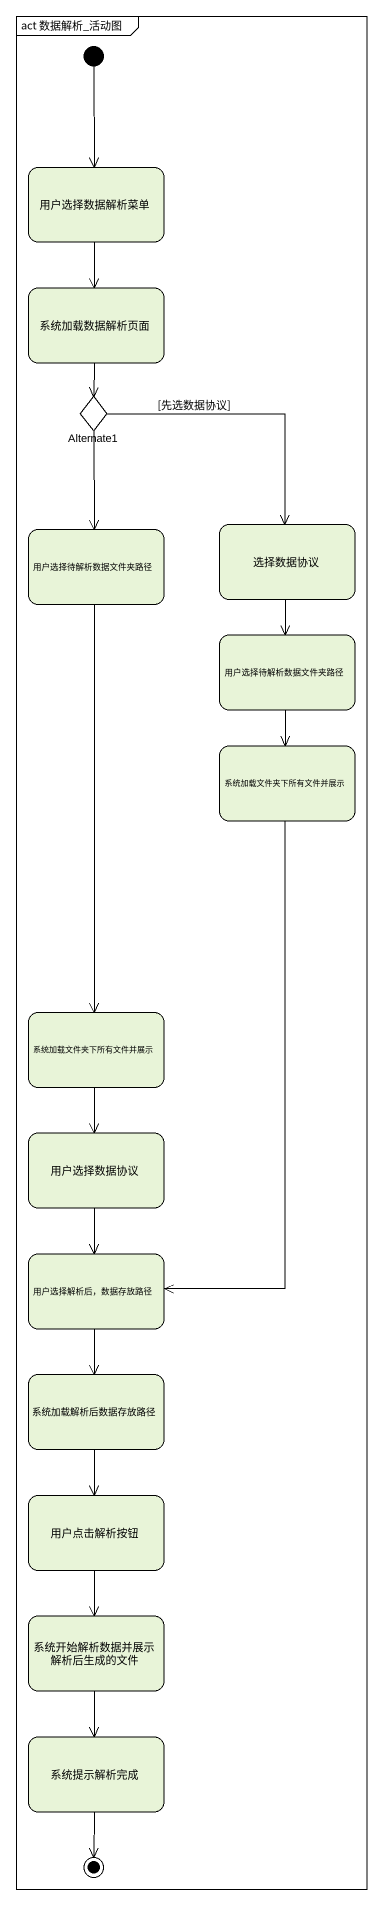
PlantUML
@startuml
mainframe act 数据解析_活动图
hide empty description
state 用户选择数据解析菜单
state 系统加载数据解析页面
state Alternate1 <<choice>>
state 用户选择待解析数据文件夹路径
state 选择数据协议
state "用户选择待解析数据文件夹路径" as 用户选择待解析数据文件夹路径_2
state 系统加载文件夹下所有文件并展示
state "系统加载文件夹下所有文件并展示" as 系统加载文件夹下所有文件并展示_2
state 用户选择数据协议
state "用户选择解析后，数据存放路径" as 用户选择解析后_数据存放路径
state 系统加载解析后数据存放路径
state 用户点击解析按钮
state 系统开始解析数据并展示解析后生成的文件
state 系统提示解析完成
[*] --> 用户选择数据解析菜单
用户选择数据解析菜单 --> 系统加载数据解析页面
系统加载数据解析页面 --> Alternate1
Alternate1 --> 用户选择待解析数据文件夹路径
Alternate1 --> 选择数据协议 : [先选数据协议]
用户选择待解析数据文件夹路径 --> 系统加载文件夹下所有文件并展示_2
选择数据协议 --> 用户选择待解析数据文件夹路径_2
用户选择待解析数据文件夹路径_2 --> 系统加载文件夹下所有文件并展示
系统加载文件夹下所有文件并展示 --> 用户选择解析后_数据存放路径
系统加载文件夹下所有文件并展示_2 --> 用户选择数据协议
用户选择数据协议 --> 用户选择解析后_数据存放路径
用户选择解析后_数据存放路径 --> 系统加载解析后数据存放路径
系统加载解析后数据存放路径 --> 用户点击解析按钮
用户点击解析按钮 --> 系统开始解析数据并展示解析后生成的文件
系统开始解析数据并展示解析后生成的文件 --> 系统提示解析完成
系统提示解析完成 --> [*]
@enduml
